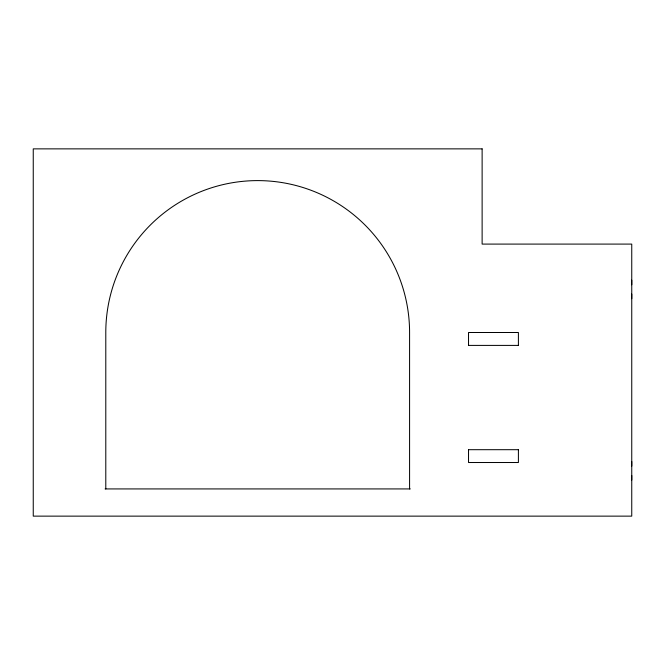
<?xml version="1.0" encoding="UTF-8"?>
<svg xmlns="http://www.w3.org/2000/svg" width="665" height="665" viewBox="0 0 665 665"><rect width="100%" height="100%" fill="white"/><g stroke="black" fill="none" stroke-linecap="round" stroke-linejoin="round"><path stroke-width="1" d="M631.75 480.088L631.75 475.442M631.75 466.14L631.75 461.493M631.75 298.726L631.75 294.071M631.75 284.778L631.75 280.131M468.526 345.401L518.401 345.401M468.526 449.69L518.401 449.69M105.095 488.925L410.28 488.925M518.401 345.501L518.401 332.5L468.526 332.5L468.526 345.501M518.401 449.515L518.401 462.516L468.526 462.516L468.526 449.515M409.582 488.925L409.582 332.5A151.894 151.894 0 0 0 257.688 180.606A151.894 151.894 0 0 0 105.793 332.5L105.793 488.925M482.125 148.869L33.25 148.869L33.25 516.131L631.75 516.131L631.75 244.088L482.125 244.088L482.125 148.869"/></g></svg>
